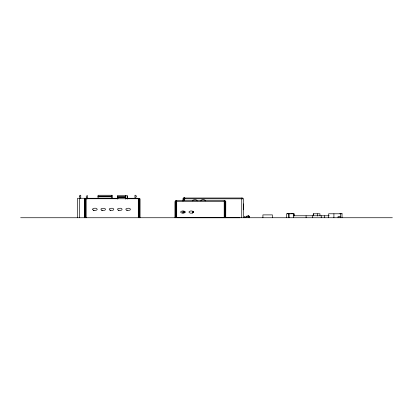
<?xml version="1.0" encoding="UTF-8"?>
<svg xmlns="http://www.w3.org/2000/svg" width="413" height="413" viewBox="0 0 413 413"><rect width="100%" height="100%" fill="white"/><g stroke="black" fill="none" stroke-linecap="round" stroke-linejoin="round"><path stroke-width="0.62" d="M117.7 198.983L117.715 197.321L125.629 197.321L125.629 198.983M127.199 198.901L127.199 195.736L117.7 195.736L117.7 196.686L125.629 196.686L125.629 195.736L125.629 198.901M127.199 198.983L127.199 197.321M127.199 196.686L127.199 195.736M182.98 212.69L182.98 211.43M182.98 201.193L182.98 198.808L243.531 198.808L243.531 217.739M183.418 212.69L183.418 211.43M183.418 200.697L183.418 198.808M183.857 212.69L183.857 211.43M183.857 200.697L183.857 198.808M184.626 212.69L184.626 211.43M184.626 200.697L184.626 198.808M241.739 217.739L241.739 198.808M294.025 216.045L294.025 213.779L286.529 213.779L286.529 217.739M306.09 217.739L306.09 215.762M313.286 213.779L313.286 215.762L313.286 213.779L319.946 213.779L319.946 215.762M317.447 216.045L317.447 213.779M86.549 198.989L86.844 197.321L86.209 197.166L86.209 196.691L86.844 195.741L87.633 195.741L87.639 198.906M79.663 198.508L79.957 196.846L79.327 196.686L79.327 196.211L79.957 195.261L80.752 195.261L80.752 198.426M197.156 200.93C196.934 199.19 193.934 199.685 192.721 200.233M205.473 200.93C205.292 199.149 200.971 199.143 200.816 200.93M192.597 200.398L192.51 200.93M182.98 198.818L183.651 198.808L183.651 198.013L184.565 198.013L183.651 198.023L242.854 198.013L242.854 198.808M192.623 211.962L193.692 211.957L192.623 211.962L192.623 213.16M101.624 210.129C106.564 211.704 106.941 207.099 101.82 208.544C100.132 208.699 101.18 210.46 102.372 210.403M93.359 210.155L94.061 210.403M98.057 196.211L111.515 196.211M98.057 196.686L111.515 196.686M98.057 196.846L111.515 196.846M117.715 197.161L125.629 197.161M118.154 198.271L77.567 198.271L77.567 217.739M126.719 198.271L138.118 198.271M110.132 210.129C115.248 211.57 114.881 206.965 109.935 208.544C108.412 208.999 109.651 210.393 110.684 210.403M118.438 210.129C123.559 211.57 123.188 206.965 118.247 208.544C116.724 208.999 117.963 210.393 118.996 210.403M126.75 210.129C131.866 211.57 131.499 206.965 126.559 208.544C125.036 208.999 126.27 210.393 127.307 210.403M287.19 213.387L289.162 213.387M290.669 213.387L292.641 213.387M339.832 213.387L341.143 213.387M342.14 213.779L328.64 213.779L328.64 217.739M293.323 215.762L329.233 215.762M249.643 216.949L244.594 216.949L244.594 217.739M20.65 217.739L392.35 217.739M136.042 198.508L135.743 196.846L136.378 196.686L136.378 196.211L135.743 195.261L134.953 195.261L134.953 198.426M342.031 213.779L342.031 217.739M340.524 213.779L340.524 217.739M340.049 217.739L340.049 216.551L338.071 216.551L338.071 217.739M333.91 213.779L333.91 217.739M324.504 215.762L324.504 217.739M321.221 215.762L321.221 217.739M312.656 215.762L312.656 217.739M294.025 213.779L294.025 215.762M293.653 213.779L293.653 217.739M289.09 213.779L289.09 217.739M288.708 213.779L288.708 217.739M272.404 217.739L272.404 214.889L262.911 214.889L262.911 217.739M249.586 216.949L249.643 217.739M249.529 216.949L249.529 217.739M249.462 216.949L249.462 217.739M249.38 216.949L249.38 217.739M249.287 216.949L249.287 217.739M249.07 216.949L249.07 217.739M248.889 216.949L248.889 217.739M248.812 216.949L248.812 215.364L248.022 215.364L248.022 216.154L246.556 216.154L246.556 216.949M244.847 216.949L244.847 217.739M244.77 216.949L244.77 217.739M244.677 216.949L244.677 217.739M243.531 203.888L243.531 209.825M241.615 198.013L241.615 198.808M240.025 217.739L177.347 217.739M225.741 217.739L225.787 201.436L175.133 201.436L175.133 217.739M225.658 201.436L225.658 217.739M225.529 201.436L225.529 217.739M225.364 201.436L225.364 217.739M225.168 201.436L225.168 217.739M224.977 201.436L224.997 200.641L175.923 200.641L175.923 201.436M224.935 200.641L224.951 217.739M224.801 200.641L224.879 201.436M224.713 200.641L224.708 217.739M224.615 200.641L224.615 201.436M224.502 200.641L224.46 217.739M224.388 200.641L224.388 201.436M224.202 200.641L224.202 217.739M184.807 198.013L184.807 198.808M184.27 198.013L184.27 198.808M183.961 198.013L183.961 198.808M182.98 211.967L182.98 212.979M176.718 200.641L176.712 217.739M176.537 200.641L176.537 201.436M176.459 217.739L176.423 200.641M176.31 200.641L176.31 201.436M176.212 200.641L176.212 217.739M176.119 200.641L176.114 201.436M176.041 200.641L176.046 201.436M175.984 200.641L175.974 217.739M175.752 201.436L175.752 217.739M175.561 201.436L175.561 217.739M175.396 201.436L175.396 217.739M175.262 201.436L175.267 217.739M175.174 201.436L175.179 217.739M139.878 217.739L139.878 198.746L84.474 198.746L84.515 217.739M139.831 198.746L139.831 217.739M139.744 198.746L139.744 217.739M139.62 198.746L139.62 217.739M139.455 198.746L139.455 217.739M139.258 198.746L139.258 217.739M139.036 198.746L139.036 217.739M138.799 198.746L138.799 217.739M138.546 198.746L138.546 217.739M138.293 198.746L138.293 217.739M117.7 195.736L117.715 198.901M112.362 198.508L112.362 195.261L98.057 195.261L98.057 198.508M111.515 195.261L111.515 198.508M86.054 198.746L86.054 217.739M85.801 198.746L85.801 217.739M85.553 198.746L85.553 217.739M85.315 198.746L85.315 217.739M85.093 198.746L85.093 217.739M84.902 198.746L84.902 217.739M84.732 198.746L84.737 217.739M84.608 198.746L84.603 217.739M79.358 198.271L79.358 217.739M92.6 209.112C92.693 210.955 96.358 210.785 97.267 209.556C97.174 207.713 93.508 207.884 92.6 209.112M185.308 212.039C184.678 213.609 181.188 213.609 180.558 212.039C181.307 210.563 184.559 210.563 185.308 212.039M193.62 212.039C192.99 213.609 189.5 213.609 188.87 212.039C189.613 210.563 192.871 210.563 193.62 212.039"/></g></svg>
